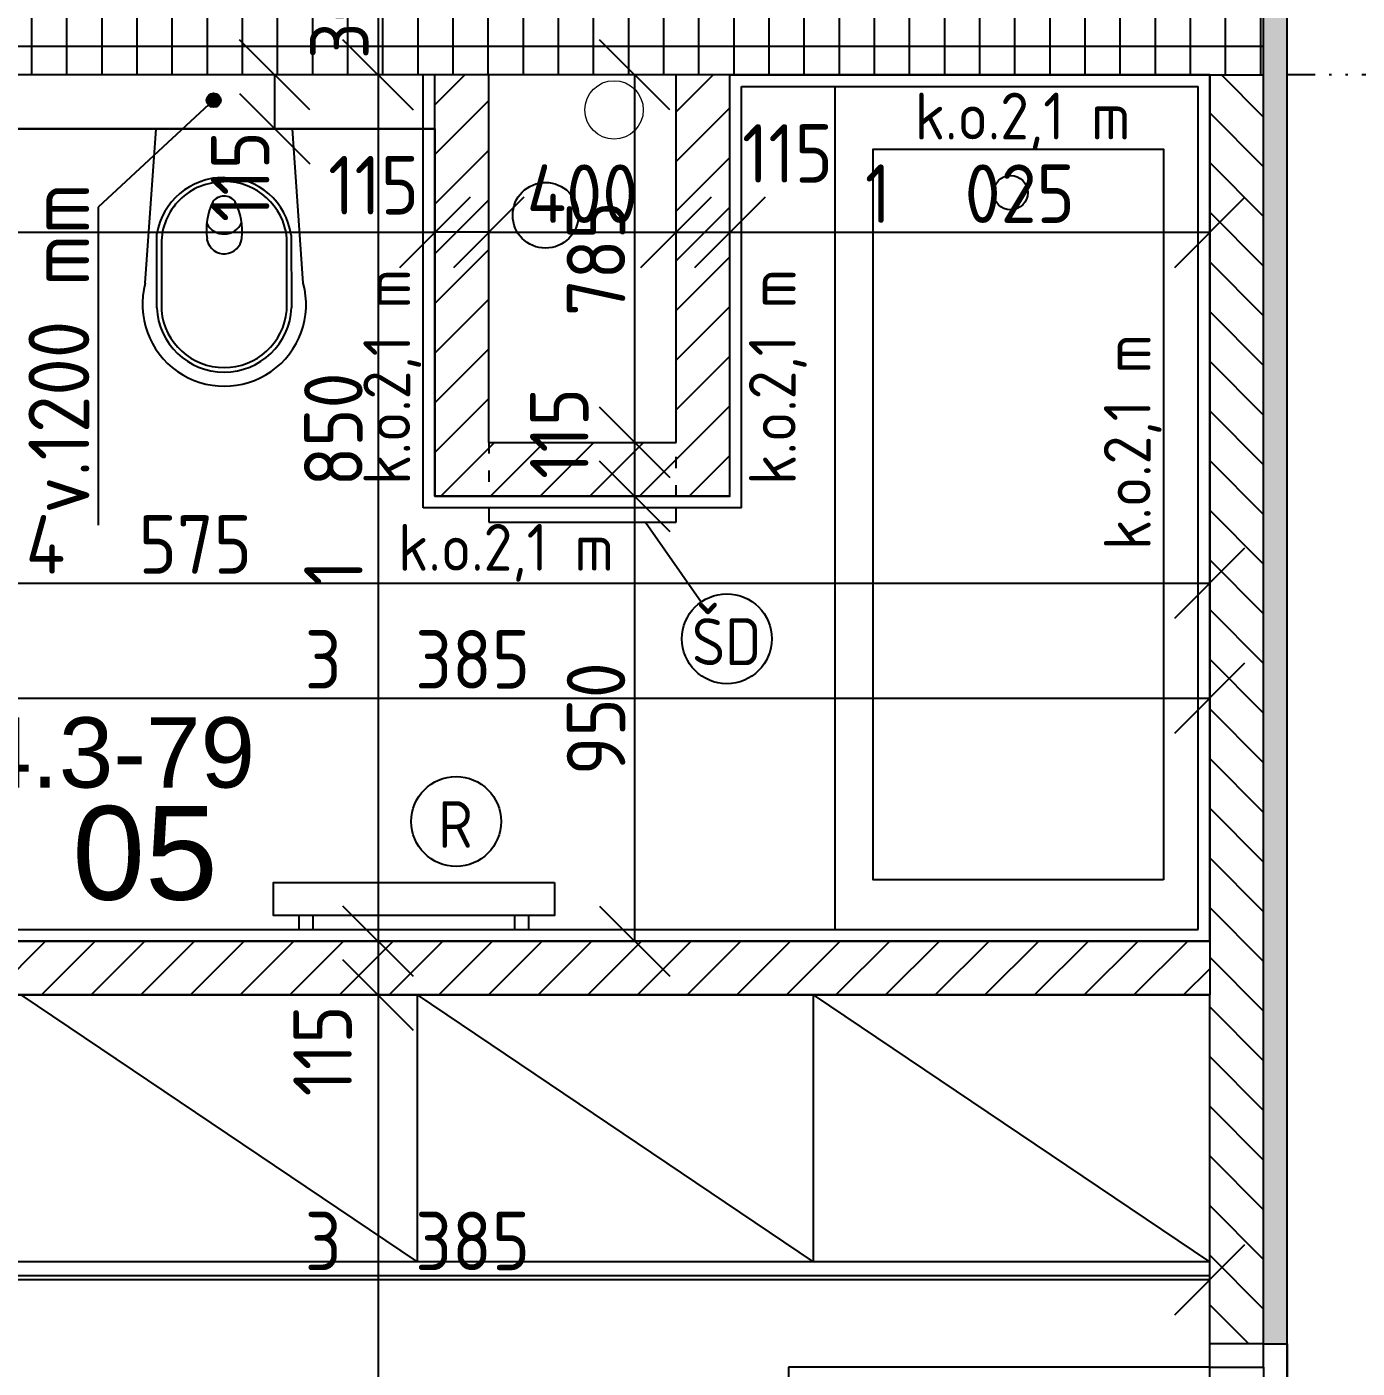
# Model space of a CAD drawing. Extents: x 4511820 to 5180432, y -1526536 to -944957.
# Drawn here: x 5104941 to 5107782, y -1031220 to -1028356 of the extents above; entities that cross this region are included whole.
import ezdxf

# ---------------------------------------------------------------- set-up
doc = ezdxf.new("R2010")
doc.units = 0
doc.header["$MEASUREMENT"] = 0
doc.linetypes.add('ACAD_ISO03W100', pattern=[30, 12, -18])
doc.linetypes.add('ACAD_ISO12W100', pattern=[22, 12, -3, 0.5, -3, 0.5, -3])
doc.layers.get('0').update_dxf_attribs({"linetype": 'CONTINUOUS'})
doc.layers.get('Defpoints').update_dxf_attribs({"color": 61, "linetype": 'CONTINUOUS'})
for name, color, linetype in [('DVERE', 45, 'CONTINUOUS'), ('KÓTY', 4, 'CONTINUOUS'), ('MÚRY', 1, 'CONTINUOUS'), ('Plochy', 41, 'CONTINUOUS'), ('POPIS', 7, 'CONTINUOUS'), ('TENKÁ', 7, 'CONTINUOUS'), ('tzb', 153, 'CONTINUOUS'), ('Z-Kúrenie', 101, 'CONTINUOUS'), ('ZARIADENIE', 47, 'CONTINUOUS'), ('ZARIADOVACIE', 144, 'CONTINUOUS'), ('zz-vetr', 52, 'CONTINUOUS'), ('ŠRAFY', 82, 'CONTINUOUS')]:
    doc.layers.add(name, color=color, linetype=linetype)
doc.layers.add('zz-kanal-splaskova', color=37, linetype='CONTINUOUS', lineweight=18)
doc.styles.add('ARIAL', font='arial.ttf')
doc.styles.add('STYLE1', font='isocp.shx')
doc.dimstyles.new('STANDARD-50', dxfattribs={"dimtxt": 125, "dimasz": 150, "dimexe": 10, "dimexo": 200, "dimgap": 20, "dimtad": 1, "dimdsep": 46, "dimlunit": 6, "dimtxsty": 'STYLE1', "dimblk1": 'OBLIQUE', "dimblk2": 'OBLIQUE', "dimsah": 1, "dimcen": 2.5, "dimse1": 1, "dimse2": 1, "dimadec": 0, "dimazin": 0, "dimtfac": 1, "dimtmove": 1, "dimatfit": 3, "dimldrblk": 'OBLIQUE', "dimfxl": 1, "dimtolj": 1, "dimtzin": 0, "dimarcsym": 0})
pattern_1 = [(45, (584112, 0), (-53.0330086, 53.0330086), [])]

# ---------------------------------------------------------------- blocks, each defined once
blk = doc.blocks.new('_OBLIQUE')
at = {"color": 0, "linetype": 'ByBlock'}
blk.add_line((-0.5, -0.5), (0.5, 0.5), dxfattribs=at)
blk = doc.blocks.new('*D19756')
at = {"layer": 'Defpoints', "color": 0}
for p in [(5102892.5, -1028573.2), (5105812.5, -1028573.2), (5105812.5, -1028794.5)]:
    blk.add_point(p, dxfattribs=at)
at = {"layer": 'KÓTY', "color": 0, "lineweight": -2}
blk.add_line((5102892.5, -1028794.5), (5105812.5, -1028794.5), dxfattribs=at)
at = {"layer": 'KÓTY', "color": 0, "linetype": 'ByBlock', "lineweight": -2, "xscale": 150, "yscale": 150, "zscale": 150, "rotation": 180}
blk.add_blockref('_OBLIQUE', (5102892.5, -1028794.5), dxfattribs=at)
at = {"layer": 'KÓTY', "color": 0, "linetype": 'ByBlock', "lineweight": -2, "xscale": 150, "yscale": 150, "zscale": 150}
blk.add_blockref('_OBLIQUE', (5105812.5, -1028794.5), dxfattribs=at)
at = {"layer": 'KÓTY', "color": 0, "insert": (5104352.5, -1028712), "char_height": 125, "attachment_point": 5, "style": 'STYLE1'}
blk.add_mtext('\\A1;2ﾠ920', dxfattribs=at)
blk = doc.blocks.new('*D19757')
at = {"layer": 'Defpoints', "color": 0}
for p in [(5105812.5, -1028794.5), (5105812.5, -1029243.2), (5105927.5, -1029243.2)]:
    blk.add_point(p, dxfattribs=at)
at = {"layer": 'KÓTY', "color": 0, "lineweight": -2}
blk.add_line((5105927.5, -1028794.5), (5105812.5, -1028794.5), dxfattribs=at)
at = {"layer": 'KÓTY', "color": 0, "linetype": 'ByBlock', "lineweight": -2, "xscale": 150, "yscale": 150, "zscale": 150, "rotation": 180}
blk.add_blockref('_OBLIQUE', (5105812.5, -1028794.5), dxfattribs=at)
at = {"layer": 'KÓTY', "color": 0, "linetype": 'ByBlock', "lineweight": -2, "xscale": 150, "yscale": 150, "zscale": 150}
blk.add_blockref('_OBLIQUE', (5105927.5, -1028794.5), dxfattribs=at)
at = {"layer": 'KÓTY', "color": 0, "insert": (5105681.5, -1028694), "char_height": 125, "attachment_point": 5, "style": 'STYLE1'}
blk.add_mtext('\\A1;115', dxfattribs=at)
blk = doc.blocks.new('*D19758')
at = {"layer": 'Defpoints', "color": 0}
for p in [(5106327.5, -1028794.5), (5105927.5, -1029243.2), (5106327.5, -1029243.2)]:
    blk.add_point(p, dxfattribs=at)
at = {"layer": 'KÓTY', "color": 0, "lineweight": -2}
blk.add_line((5105927.5, -1028794.5), (5106327.5, -1028794.5), dxfattribs=at)
at = {"layer": 'KÓTY', "color": 0, "linetype": 'ByBlock', "lineweight": -2, "xscale": 150, "yscale": 150, "zscale": 150, "rotation": 180}
blk.add_blockref('_OBLIQUE', (5105927.5, -1028794.5), dxfattribs=at)
at = {"layer": 'KÓTY', "color": 0, "linetype": 'ByBlock', "lineweight": -2, "xscale": 150, "yscale": 150, "zscale": 150}
blk.add_blockref('_OBLIQUE', (5106327.5, -1028794.5), dxfattribs=at)
at = {"layer": 'KÓTY', "color": 0, "insert": (5106127.5, -1028712), "char_height": 125, "attachment_point": 5, "style": 'STYLE1'}
blk.add_mtext('\\A1;400', dxfattribs=at)
blk = doc.blocks.new('*D19759')
at = {"layer": 'Defpoints', "color": 0}
for p in [(5106442.5, -1028794.5), (5106327.5, -1029243.2), (5106442.5, -1029243.2)]:
    blk.add_point(p, dxfattribs=at)
at = {"layer": 'KÓTY', "color": 0, "lineweight": -2}
blk.add_line((5106327.5, -1028794.5), (5106442.5, -1028794.5), dxfattribs=at)
at = {"layer": 'KÓTY', "color": 0, "linetype": 'ByBlock', "lineweight": -2, "xscale": 150, "yscale": 150, "zscale": 150, "rotation": 180}
blk.add_blockref('_OBLIQUE', (5106327.5, -1028794.5), dxfattribs=at)
at = {"layer": 'KÓTY', "color": 0, "linetype": 'ByBlock', "lineweight": -2, "xscale": 150, "yscale": 150, "zscale": 150}
blk.add_blockref('_OBLIQUE', (5106442.5, -1028794.5), dxfattribs=at)
at = {"layer": 'KÓTY', "color": 0, "insert": (5106565.5, -1028626), "char_height": 125, "attachment_point": 5, "style": 'STYLE1'}
blk.add_mtext('\\A1;115', dxfattribs=at)
blk = doc.blocks.new('*D19760')
at = {"layer": 'Defpoints', "color": 0}
for p in [(5107467.5, -1028794.5), (5106442.5, -1029358.2), (5107467.5, -1029383.2)]:
    blk.add_point(p, dxfattribs=at)
at = {"layer": 'KÓTY', "color": 0, "lineweight": -2}
blk.add_line((5106442.5, -1028794.5), (5107467.5, -1028794.5), dxfattribs=at)
at = {"layer": 'KÓTY', "color": 0, "linetype": 'ByBlock', "lineweight": -2, "xscale": 150, "yscale": 150, "zscale": 150, "rotation": 180}
blk.add_blockref('_OBLIQUE', (5106442.5, -1028794.5), dxfattribs=at)
at = {"layer": 'KÓTY', "color": 0, "linetype": 'ByBlock', "lineweight": -2, "xscale": 150, "yscale": 150, "zscale": 150}
blk.add_blockref('_OBLIQUE', (5107467.5, -1028794.5), dxfattribs=at)
at = {"layer": 'KÓTY', "color": 0, "insert": (5106955, -1028712), "char_height": 125, "attachment_point": 5, "style": 'STYLE1'}
blk.add_mtext('\\A1;1ﾠ025', dxfattribs=at)
blk = doc.blocks.new('*D19768')
at = {"layer": 'Defpoints', "color": 0}
for p in [(5104082.5, -1030743.7), (5107467.5, -1030743.7), (5107467.5, -1031031)]:
    blk.add_point(p, dxfattribs=at)
at = {"layer": 'KÓTY', "color": 0, "lineweight": -2}
blk.add_line((5104082.5, -1031031), (5107467.5, -1031031), dxfattribs=at)
at = {"layer": 'KÓTY', "color": 0, "linetype": 'ByBlock', "lineweight": -2, "xscale": 150, "yscale": 150, "zscale": 150, "rotation": 180}
blk.add_blockref('_OBLIQUE', (5104082.5, -1031031), dxfattribs=at)
at = {"layer": 'KÓTY', "color": 0, "linetype": 'ByBlock', "lineweight": -2, "xscale": 150, "yscale": 150, "zscale": 150}
blk.add_blockref('_OBLIQUE', (5107467.5, -1031031), dxfattribs=at)
at = {"layer": 'KÓTY', "color": 0, "insert": (5105775, -1030948.5), "char_height": 125, "attachment_point": 5, "style": 'STYLE1'}
blk.add_mtext('\\A1;3ﾠ385', dxfattribs=at)
blk = doc.blocks.new('*D19775')
at = {"layer": 'Defpoints', "color": 0}
for p in [(5107467.5, -1029789), (5104082.5, -1030112.7), (5107467.5, -1030112.7)]:
    blk.add_point(p, dxfattribs=at)
at = {"layer": 'KÓTY', "color": 0, "lineweight": -2}
blk.add_line((5104082.5, -1029789), (5107467.5, -1029789), dxfattribs=at)
at = {"layer": 'KÓTY', "color": 0, "linetype": 'ByBlock', "lineweight": -2, "xscale": 150, "yscale": 150, "zscale": 150, "rotation": 180}
blk.add_blockref('_OBLIQUE', (5104082.5, -1029789), dxfattribs=at)
at = {"layer": 'KÓTY', "color": 0, "linetype": 'ByBlock', "lineweight": -2, "xscale": 150, "yscale": 150, "zscale": 150}
blk.add_blockref('_OBLIQUE', (5107467.5, -1029789), dxfattribs=at)
at = {"layer": 'KÓTY', "color": 0, "insert": (5105775, -1029706.5), "char_height": 125, "attachment_point": 5, "style": 'STYLE1'}
blk.add_mtext('\\A1;3ﾠ385', dxfattribs=at)
blk = doc.blocks.new('*D19776')
at = {"layer": 'Defpoints', "color": 0}
for p in [(5107467.5, -1029543.5), (5102892.5, -1029749.2), (5107467.5, -1029789)]:
    blk.add_point(p, dxfattribs=at)
at = {"layer": 'KÓTY', "color": 0, "lineweight": -2}
blk.add_line((5102892.5, -1029543.5), (5107467.5, -1029543.5), dxfattribs=at)
at = {"layer": 'KÓTY', "color": 0, "linetype": 'ByBlock', "lineweight": -2, "xscale": 150, "yscale": 150, "zscale": 150, "rotation": 180}
blk.add_blockref('_OBLIQUE', (5102892.5, -1029543.5), dxfattribs=at)
at = {"layer": 'KÓTY', "color": 0, "linetype": 'ByBlock', "lineweight": -2, "xscale": 150, "yscale": 150, "zscale": 150}
blk.add_blockref('_OBLIQUE', (5107467.5, -1029543.5), dxfattribs=at)
at = {"layer": 'KÓTY', "color": 0, "insert": (5105180, -1029461), "char_height": 125, "attachment_point": 5, "style": 'STYLE1'}
blk.add_mtext('\\A1;4ﾠ575', dxfattribs=at)
blk = doc.blocks.new('*D19777')
at = {"layer": 'Defpoints', "color": 0}
for p in [(5105691, -1028158.2), (5105691, -1028458.2), (5105691, -1028458.2)]:
    blk.add_point(p, dxfattribs=at)
at = {"layer": 'KÓTY', "color": 0, "lineweight": -2}
blk.add_line((5105691, -1028158.2), (5105691, -1028458.2), dxfattribs=at)
at = {"layer": 'KÓTY', "color": 0, "linetype": 'ByBlock', "lineweight": -2, "xscale": 150, "yscale": 150, "zscale": 150}
for p, rotation in [((5105691, -1028158.2), 90), ((5105691, -1028458.2), 270)]:
    blk.add_blockref('_OBLIQUE', p, dxfattribs=dict(at, rotation=rotation))
at = {"layer": 'KÓTY', "color": 0, "insert": (5105608.5, -1028308.2), "char_height": 125, "attachment_point": 5, "rotation": 90, "style": 'STYLE1'}
blk.add_mtext('\\A1;300', dxfattribs=at)
blk = doc.blocks.new('*D19778')
at = {"layer": 'Defpoints', "color": 0}
for p in [(5105289, -1028458.2), (5105470.3, -1028458.2), (5105289, -1028573.2)]:
    blk.add_point(p, dxfattribs=at)
at = {"layer": 'KÓTY', "color": 0, "lineweight": -2}
blk.add_line((5105470.3, -1028573.2), (5105470.3, -1028458.2), dxfattribs=at)
at = {"layer": 'KÓTY', "color": 0, "linetype": 'ByBlock', "lineweight": -2, "xscale": 150, "yscale": 150, "zscale": 150}
for p, rotation in [((5105470.3, -1028458.2), 90), ((5105470.3, -1028573.2), 270)]:
    blk.add_blockref('_OBLIQUE', p, dxfattribs=dict(at, rotation=rotation))
at = {"layer": 'KÓTY', "color": 0, "insert": (5105396.5, -1028675.5), "char_height": 125, "attachment_point": 5, "rotation": 90, "style": 'STYLE1'}
blk.add_mtext('\\A1;115', dxfattribs=at)
blk = doc.blocks.new('*D19779')
at = {"layer": 'Defpoints', "color": 0}
for p in [(5105812.5, -1028458.2), (5105691, -1030308.2), (5105775, -1030308.2)]:
    blk.add_point(p, dxfattribs=at)
at = {"layer": 'KÓTY', "color": 0, "lineweight": -2}
blk.add_line((5105691, -1028458.2), (5105691, -1030308.2), dxfattribs=at)
at = {"layer": 'KÓTY', "color": 0, "linetype": 'ByBlock', "lineweight": -2, "xscale": 150, "yscale": 150, "zscale": 150}
for p, rotation in [((5105691, -1028458.2), 90), ((5105691, -1030308.2), 270)]:
    blk.add_blockref('_OBLIQUE', p, dxfattribs=dict(at, rotation=rotation))
at = {"layer": 'KÓTY', "color": 0, "insert": (5105595.5, -1029322), "char_height": 125, "attachment_point": 5, "rotation": 90, "style": 'STYLE1'}
blk.add_mtext('\\A1;1ﾠ850', dxfattribs=at)
blk = doc.blocks.new('*D19800')
at = {"layer": 'Defpoints', "color": 0}
for p in [(5105367.5, -1030308.2), (5105367.5, -1030423.2), (5105691, -1030423.2)]:
    blk.add_point(p, dxfattribs=at)
at = {"layer": 'KÓTY', "color": 0, "lineweight": -2}
blk.add_line((5105691, -1030308.2), (5105691, -1030423.2), dxfattribs=at)
at = {"layer": 'KÓTY', "color": 0, "linetype": 'ByBlock', "lineweight": -2, "xscale": 150, "yscale": 150, "zscale": 150}
for p, rotation in [((5105691, -1030308.2), 90), ((5105691, -1030423.2), 270)]:
    blk.add_blockref('_OBLIQUE', p, dxfattribs=dict(at, rotation=rotation))
at = {"layer": 'KÓTY', "color": 0, "insert": (5105572.5, -1030542.5), "char_height": 125, "attachment_point": 5, "rotation": 90, "style": 'STYLE1'}
blk.add_mtext('\\A1;115', dxfattribs=at)
blk = doc.blocks.new('*D19803')
at = {"layer": 'Defpoints', "color": 0}
for p in [(5104082.5, -1030423.2), (5104082.5, -1032668.2), (5105691, -1032668.2)]:
    blk.add_point(p, dxfattribs=at)
at = {"layer": 'KÓTY', "color": 0, "lineweight": -2}
blk.add_line((5105691, -1030423.2), (5105691, -1032668.2), dxfattribs=at)
at = {"layer": 'KÓTY', "color": 0, "linetype": 'ByBlock', "lineweight": -2, "xscale": 150, "yscale": 150, "zscale": 150}
for p, rotation in [((5105691, -1030423.2), 90), ((5105691, -1032668.2), 270)]:
    blk.add_blockref('_OBLIQUE', p, dxfattribs=dict(at, rotation=rotation))
at = {"layer": 'KÓTY', "color": 0, "insert": (5105608.5, -1031545.7), "char_height": 125, "attachment_point": 5, "rotation": 90, "style": 'STYLE1'}
blk.add_mtext('\\A1;2ﾠ245', dxfattribs=at)
blk = doc.blocks.new('*D19804')
at = {"layer": 'Defpoints', "color": 0}
for p in [(5106327.5, -1028458.2), (5106239, -1029243.2), (5106327.5, -1029243.2)]:
    blk.add_point(p, dxfattribs=at)
at = {"layer": 'KÓTY', "color": 0, "lineweight": -2}
blk.add_line((5106239, -1028458.2), (5106239, -1029243.2), dxfattribs=at)
at = {"layer": 'KÓTY', "color": 0, "linetype": 'ByBlock', "lineweight": -2, "xscale": 150, "yscale": 150, "zscale": 150}
for p, rotation in [((5106239, -1028458.2), 90), ((5106239, -1029243.2), 270)]:
    blk.add_blockref('_OBLIQUE', p, dxfattribs=dict(at, rotation=rotation))
at = {"layer": 'KÓTY', "color": 0, "insert": (5106156.5, -1028850.7), "char_height": 125, "attachment_point": 5, "rotation": 90, "style": 'STYLE1'}
blk.add_mtext('\\A1;785', dxfattribs=at)
blk = doc.blocks.new('*D19806')
at = {"layer": 'Defpoints', "color": 0}
for p in [(5106327.5, -1029243.2), (5106239, -1029358.2), (5106327.5, -1029358.2)]:
    blk.add_point(p, dxfattribs=at)
at = {"layer": 'KÓTY', "color": 0, "lineweight": -2}
blk.add_line((5106239, -1029243.2), (5106239, -1029358.2), dxfattribs=at)
at = {"layer": 'KÓTY', "color": 0, "linetype": 'ByBlock', "lineweight": -2, "xscale": 150, "yscale": 150, "zscale": 150}
for p, rotation in [((5106239, -1029243.2), 90), ((5106239, -1029358.2), 270)]:
    blk.add_blockref('_OBLIQUE', p, dxfattribs=dict(at, rotation=rotation))
at = {"layer": 'KÓTY', "color": 0, "insert": (5106078, -1029224), "char_height": 125, "attachment_point": 5, "rotation": 90, "style": 'STYLE1'}
blk.add_mtext('\\A1;115', dxfattribs=at)
blk = doc.blocks.new('*D31589')
at = {"layer": 'Defpoints', "color": 0}
for p in [(5106442.5, -1029358.2), (5106239, -1030308.2), (5106442.5, -1030308.2)]:
    blk.add_point(p, dxfattribs=at)
at = {"layer": 'KÓTY', "color": 0, "lineweight": -2}
blk.add_line((5106239, -1029358.2), (5106239, -1030308.2), dxfattribs=at)
at = {"layer": 'KÓTY', "color": 0, "linetype": 'ByBlock', "lineweight": -2, "xscale": 150, "yscale": 150, "zscale": 150}
for p, rotation in [((5106239, -1029358.2), 90), ((5106239, -1030308.2), 270)]:
    blk.add_blockref('_OBLIQUE', p, dxfattribs=dict(at, rotation=rotation))
at = {"layer": 'KÓTY', "color": 0, "insert": (5106156.5, -1029833.2), "char_height": 125, "attachment_point": 5, "rotation": 90, "style": 'STYLE1'}
blk.add_mtext('\\A1;950', dxfattribs=at)

msp = doc.modelspace()

# ---------------------------------------------------------------- hatches: boundary and pattern name
at = {"layer": 'KÓTY'}
h = msp.add_hatch(color=256, dxfattribs=at)
h.dxf.hatch_style = 1
h.paths.add_polyline_path([(5105339.783, -1028497.5, 0.65381715), (5105328.761, -1028522.674, 1.52947961)])
at = {"layer": 'ŠRAFY', "ltscale": 0.25}
h = msp.add_hatch(dxfattribs=at)
h.set_pattern_fill('ANSI37', color=256, scale=600, angle=45)
h.set_pattern_definition([(90, (-3307273.674, 668852.734), (-75, 1e-14), []), (180, (-3307273.674, 668852.734), (-1e-14, -75), [])])
h.paths.add_polyline_path([(5105927.5, -1028458.172), (5105977.5, -1028458.172), (5106327.5, -1028458.172), (5106442.5, -1028458.172), (5106667.5, -1028458.172), (5107467.5, -1028458.172), (5107582.5, -1028458.172), (5107582.5, -1028158.172), (5102892.5, -1028158.172), (5102892.5, -1026608.172), (5102892.5, -1026328.172), (5102892.5, -1026048.172), (5102892.5, -1025768.172), (5102892.5, -1025488.172), (5102892.5, -1025208.172), (5102892.5, -1024928.172), (5102892.5, -1024648.172), (5102892.5, -1023548.172), (5102592.5, -1023548.172), (5102592.5, -1027448.172), (5102592.5, -1027563.172), (5102592.5, -1028458.172), (5102892.5, -1028458.172), (5105812.5, -1028458.172)])
at = {"layer": 'ŠRAFY'}
h = msp.add_hatch(dxfattribs=at)
h.set_pattern_fill('DOTS', color=256, scale=250)
h.set_pattern_definition([(0, (584112, 0), (7.8125, 15.625), [0, -15.625])])
h.paths.add_polyline_path([(5107632.5, -1028158.172), (5107582.5, -1028158.172), (5107582.5, -1028458.172), (5107582.5, -1031168.172), (5107632.5, -1031168.172), (5107632.5, -1028458.172)])
at = {"layer": 'ŠRAFY', "ltscale": 0.25}
h = msp.add_hatch(dxfattribs=at)
h.set_pattern_fill('ANSI31', color=256, scale=600, style=0)
h.set_pattern_definition(pattern_1)
h.paths.add_polyline_path([(5106327.5, -1028458.172), (5106327.5, -1029243.172), (5105927.5, -1029243.172), (5105927.5, -1028458.172), (5105812.5, -1028458.172), (5105812.5, -1029358.172), (5106442.5, -1029358.172), (5106442.5, -1028458.172)])
h = msp.add_hatch(dxfattribs=at)
h.set_pattern_fill('ANSI31', color=256, scale=600, angle=90, style=0)
h.set_pattern_definition([(135, (-2904913.184, 222662.926), (-53.0330086, -53.0330086), [])])
h.paths.add_polyline_path([(5107582.5, -1031168.172), (5107582.5, -1028458.172), (5107467.5, -1028458.172), (5107467.5, -1030308.172), (5107467.5, -1030423.172), (5107467.5, -1031168.172)])
h = msp.add_hatch(dxfattribs=at)
h.set_pattern_fill('ANSI31', color=256, scale=600, style=0)
h.set_pattern_definition(pattern_1)
h.paths.add_polyline_path([(5107467.5, -1030308.172), (5104082.5, -1030308.172), (5104082.5, -1030013.172), (5102892.5, -1030013.172), (5102892.5, -1030128.172), (5103967.5, -1030128.172), (5103967.5, -1031073.172), (5104082.5, -1031073.172), (5104082.5, -1030423.172), (5107467.5, -1030423.172)])

# ---------------------------------------------------------------- linework, layer by layer
at = {"layer": 'DVERE'}
for p, q in [((5107467.5, -1031218.172), (5106567.5, -1031218.172)), ((5107467.5, -1032118.172), (5107467.5, -1031218.172)), ((5107582.5, -1031218.172), (5107582.5, -1032118.172))]:
    msp.add_line(p, q, dxfattribs=at)
msp.add_arc((5107467.5, -1031218.172), 900, 180, 270, dxfattribs=at)
at = {"layer": 'KÓTY'}
for p, q in [((5105339.783, -1028512.5), (5105092.783, -1028740.5)), ((5105092.783, -1028740.5), (5105092.783, -1029420))]:
    msp.add_line(p, q, dxfattribs=at)
msp.add_circle((5105339.783, -1028512.5), 15, dxfattribs=at)
at = {"layer": 'MÚRY'}
for p, q in [((5107632.5, -1031168.172), (5107632.5, -1028158.172)), ((5105812.5, -1028458.172), (5102892.5, -1028458.172)), ((5105812.5, -1029358.172), (5105812.5, -1028458.172)), ((5106327.5, -1028458.172), (5105927.5, -1028458.172)), ((5105927.5, -1029243.172), (5105927.5, -1028458.172)), ((5106327.5, -1028458.172), (5105977.5, -1028458.172)), ((5106327.5, -1029243.172), (5106327.5, -1028458.172)), ((5107467.5, -1028458.172), (5106442.5, -1028458.172)), ((5106442.5, -1029358.172), (5106442.5, -1028458.172)), ((5107467.5, -1030308.172), (5107467.5, -1028458.172)), ((5105927.5, -1029243.172), (5106327.5, -1029243.172)), ((5107467.5, -1031218.172), (5107467.5, -1030423.172)), ((5107467.5, -1031218.172), (5107467.5, -1031168.172)), ((5107582.5, -1031218.172), (5107582.5, -1031168.172)), ((5107582.5, -1031168.172), (5107632.5, -1031168.172)), ((5107467.5, -1031218.172), (5107582.5, -1031218.172))]:
    msp.add_line(p, q, dxfattribs=at)
at = {"layer": 'MÚRY', "ltscale": 0.25}
for p, q in [((5106442.5, -1029358.172), (5105812.5, -1029358.172)), ((5104082.5, -1030308.172), (5107467.5, -1030308.172)), ((5104082.5, -1030423.172), (5107467.5, -1030423.172))]:
    msp.add_line(p, q, dxfattribs=at)
at = {"layer": 'Plochy'}
for points in [[(5102892.5, -1028158.172), (5102892.5, -1026608.172), (5105192.5, -1026608.172), (5105192.5, -1026798.172), (5105392.5, -1026798.172), (5105392.5, -1025498.172), (5107192.5, -1025498.172), (5107192.5, -1023548.172), (5109232.5, -1023548.172), (5109232.5, -1034168.172), (5107632.5, -1034168.172), (5107632.5, -1028158.172), (5107192.5, -1028158.172), (5107192.5, -1028043.172), (5106192.5, -1028043.172), (5106192.5, -1028158.172)], [(5102892.5, -1028573.172), (5105812.5, -1028573.172), (5105812.5, -1029358.172), (5106442.5, -1029358.172), (5106442.5, -1028458.172), (5107467.5, -1028458.172), (5107467.5, -1030308.172), (5104082.5, -1030308.172), (5104082.5, -1030013.172), (5102892.5, -1030013.172)], [(5107467.5, -1032668.172), (5107467.5, -1030423.172), (5104082.5, -1030423.172), (5104082.5, -1031073.172), (5103967.5, -1031073.172), (5103967.5, -1032668.172)]]:
    msp.add_lwpolyline(points, close=True, dxfattribs=at)
at = {"layer": 'TENKÁ'}
for p, q in [((5107582.5, -1031168.172), (5107582.5, -1028158.172)), ((5105927.5, -1028458.172), (5105812.5, -1028458.172)), ((5106442.5, -1028458.172), (5106327.5, -1028458.172)), ((5107467.5, -1028458.172), (5107582.5, -1028458.172)), ((5106667.5, -1030283.172), (5106667.5, -1028483.172)), ((5107467.5, -1030308.172), (5107467.5, -1030423.172)), ((5107582.5, -1031168.172), (5107467.5, -1031168.172))]:
    msp.add_line(p, q, dxfattribs=at)
at = {"layer": 'TENKÁ', "ltscale": 0.25}
for p, q in [((5105787.5, -1029383.172), (5105787.5, -1028458.172)), ((5106467.5, -1029383.172), (5106467.5, -1028483.172)), ((5106467.5, -1028483.172), (5107442.5, -1028483.172)), ((5107442.5, -1030283.172), (5107442.5, -1028483.172)), ((5105812.5, -1028573.172), (5102892.5, -1028573.172)), ((5106467.5, -1029383.172), (5105787.5, -1029383.172)), ((5104082.5, -1030283.172), (5107442.5, -1030283.172))]:
    msp.add_line(p, q, dxfattribs=at)
at = {"layer": 'TENKÁ', "linetype": 'ACAD_ISO12W100', "ltscale": 10}
for p, q in [((5109232.5, -1028458.172), (5107632.5, -1028458.172)), ((5107632.5, -1031168.172), (5107632.5, -1032168.172))]:
    msp.add_line(p, q, dxfattribs=at)
at = {"layer": 'tzb', "linetype": 'ACAD_ISO03W100', "ltscale": 2}
for p, q in [((5105927.5, -1029243.172), (5105927.5, -1029358.172)), ((5106327.5, -1029358.172), (5106327.5, -1029243.172))]:
    msp.add_line(p, q, dxfattribs=at)
at = {"layer": 'tzb'}
for p, q in [((5105927.5, -1029383.172), (5105927.5, -1029413.172)), ((5106327.5, -1029413.172), (5106327.5, -1029383.172)), ((5105927.5, -1029413.172), (5106327.5, -1029413.172)), ((5106262.5, -1029413.172), (5106381.166, -1029583.701))]:
    msp.add_line(p, q, dxfattribs=at)
msp.add_circle((5106436, -1029662.5), 96, dxfattribs=at)
at = {"layer": 'Z-Kúrenie', "linetype": 'Continuous'}
for p, q in [((5105522.5, -1030283.172), (5105522.5, -1030253.172)), ((5105552.5, -1030283.172), (5105552.5, -1030253.172)), ((5105982.5, -1030253.172), (5105982.5, -1030283.172)), ((5106012.5, -1030253.172), (5106012.5, -1030283.172))]:
    msp.add_line(p, q, dxfattribs=at)
msp.add_lwpolyline([(5106067.5, -1030183.172), (5106067.5, -1030253.172), (5105467.5, -1030253.172), (5105467.5, -1030183.172)], close=True, dxfattribs=at)
msp.add_circle((5105857.743, -1030052.667), 96, dxfattribs=at)
at = {"layer": 'ZARIADENIE'}
for p, q in [((5105775, -1030993.172), (5104928.75, -1030423.172)), ((5105775, -1030993.172), (5105775, -1030423.172)), ((5106621.25, -1030993.172), (5105775, -1030423.172)), ((5106621.25, -1030993.172), (5106621.25, -1030423.172)), ((5107467.5, -1030993.172), (5106621.25, -1030423.172))]:
    msp.add_line(p, q, dxfattribs=at)
at = {"layer": 'ZARIADENIE', "ltscale": 0.25}
for p, q in [((5107467.5, -1030993.172), (5104082.5, -1030993.172)), ((5107467.5, -1031023.172), (5104082.5, -1031023.172))]:
    msp.add_line(p, q, dxfattribs=at)
at = {"layer": 'ZARIADOVACIE'}
for p, q in [((5105193.686, -1028903.171), (5105216.762, -1028573.172)), ((5105531.313, -1028903.17), (5105508.237, -1028573.172)), ((5105218.282, -1028955.461), (5105218.282, -1028798.053)), ((5105496.147, -1028961.635), (5105496.147, -1028806.975)), ((5105505.044, -1028800.306), (5105506.17, -1028955.461)), ((5105228.137, -1028818.814), (5105228.137, -1028961.635))]:
    msp.add_line(p, q, dxfattribs=at)
at = {"layer": 'ZARIADOVACIE', "linetype": 'Continuous'}
for p, q in [((5105364.198, -1028678.052), (5105361.381, -1028677.488)), ((5105362.5, -1028686.14), (5105361.604, -1028686.962)), ((5105325.935, -1028812.17), (5105325.774, -1028808.46)), ((5105325.935, -1028812.17), (5105325.774, -1028808.46))]:
    msp.add_line(p, q, dxfattribs=at)
at = {"layer": 'ZARIADOVACIE', "ltscale": 0.25}
msp.add_lwpolyline([(5107368.5, -1030177.2), (5106748.5, -1030177.2), (5106748.5, -1028617.2), (5107368.5, -1028617.2)], close=True, dxfattribs=at)
msp.add_circle((5107042.01, -1028709.677), 36.624, dxfattribs=at)
at = {"layer": 'ZARIADOVACIE', "linetype": 'Continuous'}
for centre, radius, start, end in [((5105361.063, -1028822.316), 144.828, 89.874094, 170.355814), ((5105360.02, -1028818.835), 131.883, 89.311779, 179.990871), ((5105363.43, -1028819.437), 133.3, 5.364578, 90.399907), ((5105365.551, -1028818.752), 140.707, 7.532963, 90.550993), ((5105362.004, -1028746.88), 29.701, 36.344037, 144.266205), ((5105462.613, -1028789.08), 138.205, 154.477977, 188.060779), ((5105266.726, -1028791.089), 134.275, 353.23165, 27.408649), ((5105361.931, -1028756.769), 41.261, 206.767028, 336.409044), ((5105362.5, -1028802.484), 37.825, 194.836199, 353.274318), ((5105362.5, -1028948.404), 174.768, 165.000166, 15.000097), ((5105362.226, -1028949.087), 144.085, 182.535471, 357.464529), ((5105362.142, -1028948.528), 134.645, 185.586614, 354.413386)]:
    msp.add_arc(centre, radius, start, end, dxfattribs=at)
at = {"layer": 'zz-kanal-splaskova'}
msp.add_circle((5106195, -1028533.172), 62.5, dxfattribs=at)
at = {"layer": 'zz-vetr'}
msp.add_circle((5106048.692, -1028758.172), 70.169, dxfattribs=at)

# ---------------------------------------------------------------- texts
at = {"layer": 'POPIS', "lineweight": 40, "ltscale": 0.25, "style": 'ARIAL'}
for s, height, p in [('4.3-79', 150, (5104834.269, -1029980.251)), ('05', 200, (5105037.811, -1030219.751))]:
    msp.add_text(s, height=height, dxfattribs=at).set_placement(p)
at = {"layer": 'TENKÁ', "linetype": 'Continuous', "style": 'STYLE1'}
for p in [(5106837.372, -1028596.199), (5105733.872, -1029517.199)]:
    msp.add_text('k.o.2,1 m', height=100, dxfattribs=at).set_placement(p)
for s, height, p in [('v.1200 mm', 130, (5105074.199, -1029395.628)), ('k.o.2,1 m', 100, (5105759.699, -1029333.628)), ('k.o.2,1 m', 100, (5106583.199, -1029333.628)), ('k.o.2,1 m', 100, (5107341.199, -1029472.628))]:
    msp.add_text(s, height=height, rotation=90, dxfattribs=at).set_placement(p)
at = {"layer": 'tzb', "style": 'STYLE1'}
msp.add_text('ŠD', height=100, dxfattribs=at).set_placement((5106361.372, -1029718.699))
at = {"layer": 'Z-Kúrenie', "linetype": 'Continuous', "style": 'STYLE1'}
msp.add_text('R', height=100, dxfattribs=at).set_placement((5105819.115, -1030108.866))

# ---------------------------------------------------------------- dimensions: what is measured, and where the dimension line sits
at = {"layer": 'KÓTY'}
for base, p1, p2, picture, middle in [((5105691, -1028458.172), (5105691, -1028158.172), (5105691, -1028458.172), '*D19777', (5105608.5, -1028308.172)), ((5106239, -1029243.172), (5106327.5, -1028458.172), (5106327.5, -1029243.172), '*D19804', (5106156.5, -1028850.672)), ((5105691, -1032668.172), (5104082.5, -1030423.172), (5104082.5, -1032668.172), '*D19803', (5105608.457, -1031545.672))]:
    dim = msp.add_linear_dim(base=base, p1=p1, p2=p2, angle=90, dimstyle='STANDARD-50', dxfattribs=at)
    dim.commit()
    dim.dimension.update_dxf_attribs({"geometry": picture, "text_midpoint": middle})
for base, p1, p2, picture, middle in [((5105470.285, -1028458.172), (5105289.047, -1028573.172), (5105289.047, -1028458.172), '*D19778', (5105479, -1028675.5)), ((5105691, -1030308.172), (5105812.5, -1028458.172), (5105775, -1030308.172), '*D19779', (5105678, -1029322)), ((5106239, -1029358.172), (5106327.5, -1029243.172), (5106327.5, -1029358.172), '*D19806', (5106160.5, -1029224)), ((5105691, -1030423.172), (5105367.5, -1030308.172), (5105367.5, -1030423.172), '*D19800', (5105655, -1030542.5))]:
    dim = msp.add_linear_dim(base=base, p1=p1, p2=p2, angle=90, dimstyle='STANDARD-50', dxfattribs=at)
    dim.commit()
    dim.dimension.update_dxf_attribs({"geometry": picture, "text_midpoint": middle, "dimtype": 160})
for base, p1, p2, picture, middle in [((5106442.5, -1028794.5), (5106327.5, -1029243.172), (5106442.5, -1029243.172), '*D19759', (5106565.5, -1028708.5)), ((5105812.5, -1028794.5), (5105927.5, -1029243.172), (5105812.5, -1029243.172), '*D19757', (5105681.5, -1028776.5))]:
    dim = msp.add_linear_dim(base=base, p1=p1, p2=p2, dimstyle='STANDARD-50', dxfattribs=at)
    dim.commit()
    dim.dimension.update_dxf_attribs({"geometry": picture, "text_midpoint": middle, "dimtype": 160})
for base, p1, p2, picture, middle in [((5105812.5, -1028794.5), (5102892.5, -1028573.172), (5105812.5, -1028573.172), '*D19756', (5104352.5, -1028711.957)), ((5106327.5, -1028794.5), (5105927.5, -1029243.172), (5106327.5, -1029243.172), '*D19758', (5106127.5, -1028712)), ((5107467.5, -1028794.5), (5106442.5, -1029358.172), (5107467.5, -1029383.172), '*D19760', (5106955, -1028711.957)), ((5107467.5, -1029543.5), (5102892.5, -1029749.172), (5107467.5, -1029789), '*D19776', (5105180, -1029460.957)), ((5107467.5, -1029789), (5104082.5, -1030112.672), (5107467.5, -1030112.672), '*D19775', (5105775, -1029706.457)), ((5107467.5, -1031031), (5104082.5, -1030743.672), (5107467.5, -1030743.672), '*D19768', (5105775, -1030948.457))]:
    dim = msp.add_linear_dim(base=base, p1=p1, p2=p2, dimstyle='STANDARD-50', dxfattribs=at)
    dim.commit()
    dim.dimension.update_dxf_attribs({"geometry": picture, "text_midpoint": middle})
dim = msp.add_linear_dim(base=(5106239, -1030308.172), p1=(5106442.5, -1029358.172), p2=(5106442.5, -1030308.172), angle=90, dimstyle='STANDARD-50', override={"dimtxsty": 'STYLE1', "dimldrblk": 'OBLIQUE'}, dxfattribs=at)
dim.commit()
dim.dimension.update_dxf_attribs({"geometry": '*D31589', "text_midpoint": (5106156.5, -1029833.172)})

doc.saveas('drawing.dxf')
